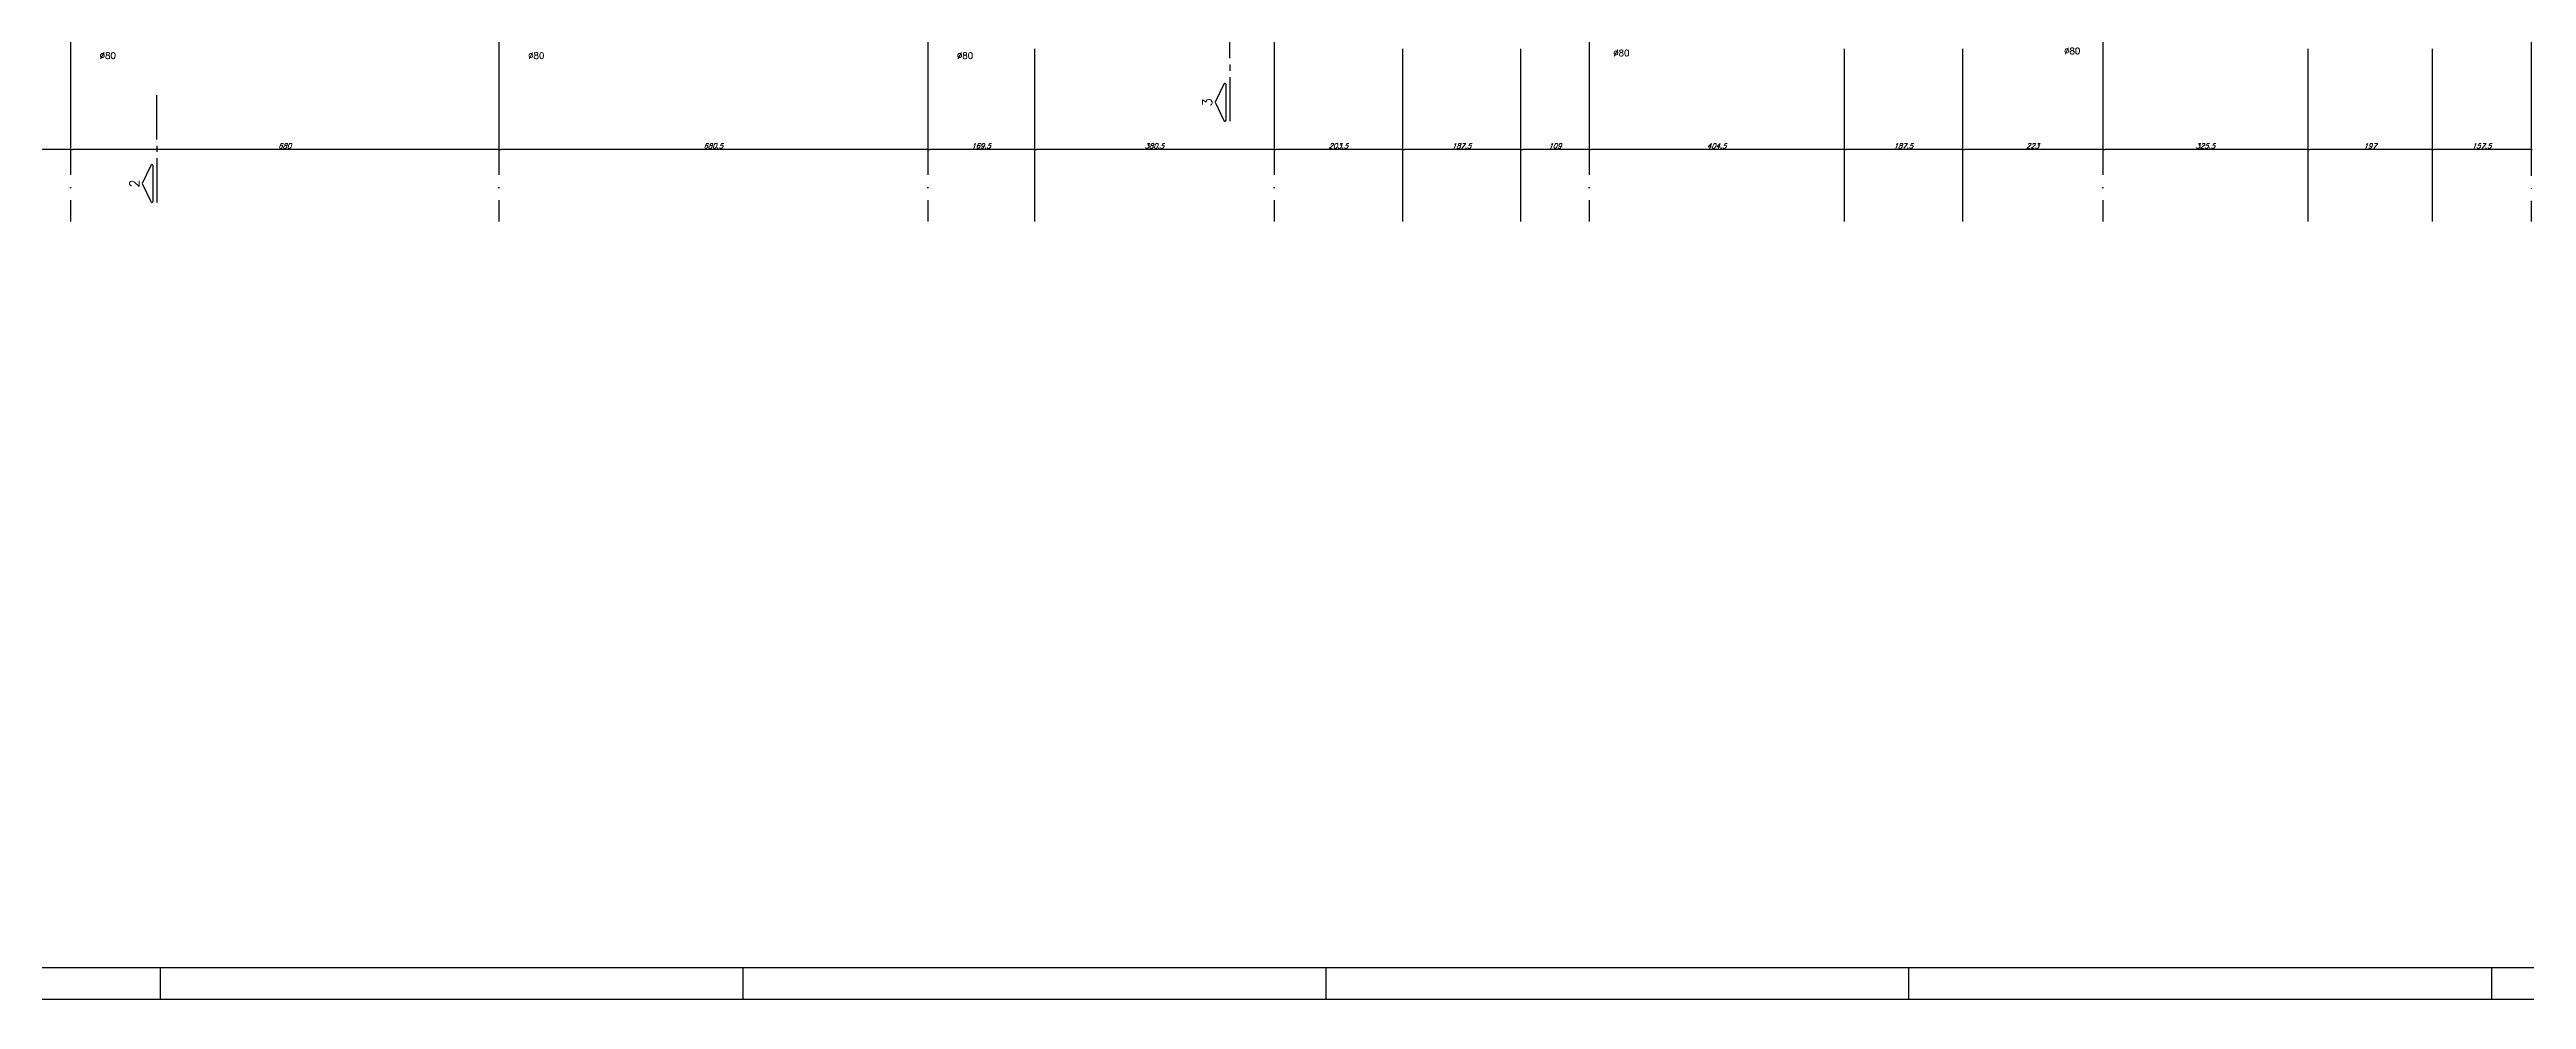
# Model space of a CAD drawing. Extents: x -4723 to 4922, y -2048 to 2452.
# Drawn here: x -2653 to 1278, y -2048 to -541 of the extents above; entities that cross this region are included whole.
import ezdxf
from ezdxf.enums import TextEntityAlignment as Align

# ---------------------------------------------------------------- set-up
doc = ezdxf.new("R2010")
doc.units = 0
doc.header["$LTSCALE"] = 50
doc.header["$MEASUREMENT"] = 0
doc.linetypes.add('EIXO', pattern=[6.8, 6, -0.4, 0, -0.4])
doc.layers.get('0').update_dxf_attribs({"linetype": 'CONTINUOUS'})
doc.layers.get('DEFPOINTS').update_dxf_attribs({"linetype": 'CONTINUOUS'})
for name, color, linetype in [('F-CORTE-INDICAÇÃO', 4, 'CONTINUOUS'), ('F-COTAS', 106, 'CONTINUOUS'), ('F-EIXO', 12, 'EIXO'), ('F-MARGEM', 1, 'CONTINUOUS'), ('F-PILARES-DIM', 172, 'CONTINUOUS'), ('F-TEXTO', 6, 'CONTINUOUS')]:
    doc.layers.add(name, color=color, linetype=linetype)
doc.styles.add('CP-TEXT-INCL', font='simplex.shx', dxfattribs={"oblique": 20})
doc.styles.add('MCP', font='simplex.shx')
doc.styles.add('ROMANS', font='simplex.shx')
doc.dimstyles.new('CP-COTAS-50', dxfattribs={"dimscale": 0.64, "dimtxt": 12.5, "dimasz": 5, "dimexe": 5, "dimexo": 5, "dimgap": 2.5, "dimtad": 1, "dimdec": 1, "dimdsep": 46, "dimtxsty": 'CP-TEXT-INCL', "dimblk1": 'DOT', "dimblk2": 'DOT', "dimsah": 1, "dimcen": 9, "dimclrd": 256, "dimclre": 256, "dimclrt": 256, "dimadec": 0, "dimazin": 0, "dimtfac": 1, "dimtdec": 1, "dimtmove": 2, "dimatfit": 3, "dimldrblk": 'DOT', "dimfxl": 0, "dimtolj": 1, "dimarcsym": 0})

# ---------------------------------------------------------------- blocks, each defined once
blk = doc.blocks.new('*U13')
at = {"layer": 'F-CORTE-INDICAÇÃO'}
for p, q in [((-100, 0), (-170, 0)), ((-80, 0), (-90, 0)), ((-70, 0), (0, 0))]:
    blk.add_line(p, q, dxfattribs=at)
blk.add_lwpolyline([(-112, 6, 0.802585), (-111.2, 9.8), (-140, 23.3), (-168.8, 9.8, 0.802585), (-168, 6)], format="xyb", close=True, dxfattribs=at)
at = {"layer": 'F-CORTE-INDICAÇÃO', "style": 'ROMANS'}
blk.add_attdef('CORTE', text='', height=15, dxfattribs=at).set_placement((-140, 35.8), align=Align.MIDDLE_CENTER)
at = {"layer": 'F-CORTE-INDICAÇÃO', "color": 2, "style": 'ROMANS'}
blk.add_attdef('FOLHA', text='', height=12, dxfattribs=at).set_placement((-140, -10), align=Align.MIDDLE_CENTER)
blk = doc.blocks.new('A0-4L_900')
at = {"layer": 'F-MARGEM', "color": 2}
for p, q in [((44.9, 1), (44.9, 0)), ((63.4, 1), (63.4, 0)), ((81.9, 1), (81.9, 0)), ((100.4, 1), (100.4, 0)), ((118.9, 1), (118.9, 0))]:
    blk.add_line(p, q, dxfattribs=at)
blk.add_lwpolyline([(0, 0), (0, 90), (192.9, 90), (192.9, 0)], close=True, dxfattribs=at)
at = {"layer": 'F-MARGEM', "color": 7}
blk.add_lwpolyline([(2.5, 89), (191.9, 89), (191.9, 1), (2.5, 1)], close=True, dxfattribs=at)
blk = doc.blocks.new('*U58')
at = {"layer": 'F-EIXO'}
blk.add_line((0, 0), (0, -2755), dxfattribs=at)
at = {"layer": 'F-EIXO', "color": 2, "linetype": 'Continuous'}
blk.add_circle((0, 28.2072), 28.2072, dxfattribs=at)
at = {"layer": 'F-TEXTO', "style": 'ROMANS'}
blk.add_attdef('EIXO', text='', height=17.5, rotation=360, dxfattribs=at).set_placement((0, 28.2072), align=Align.MIDDLE_CENTER)
blk = doc.blocks.new('*U60')
at = {"layer": 'F-EIXO'}
blk.add_line((0, 0), (0, -2755), dxfattribs=at)
at = {"layer": 'F-EIXO', "color": 2, "linetype": 'Continuous'}
blk.add_circle((0, 28.2072), 28.2072, dxfattribs=at)
at = {"layer": 'F-TEXTO', "style": 'ROMANS'}
blk.add_attdef('EIXO', text='', height=17.5, rotation=360, dxfattribs=at).set_placement((0, 28.2072), align=Align.MIDDLE_CENTER)
blk = doc.blocks.new('*U57')
at = {"layer": 'F-EIXO'}
blk.add_line((0, 0), (0, -2655), dxfattribs=at)
at = {"layer": 'F-EIXO', "color": 2, "linetype": 'Continuous'}
blk.add_circle((0, 28.2), 28.2, dxfattribs=at)
at = {"layer": 'F-TEXTO', "style": 'ROMANS'}
blk.add_attdef('EIXO', text='', height=17.5, rotation=360, dxfattribs=at).set_placement((0, 28.2), align=Align.MIDDLE_CENTER)
blk = doc.blocks.new('*U29')
at = {"layer": 'F-EIXO'}
blk.add_line((0, 0), (0, -2655), dxfattribs=at)
at = {"layer": 'F-EIXO', "color": 2, "linetype": 'Continuous'}
blk.add_circle((0, 28.2), 28.2, dxfattribs=at)
at = {"layer": 'F-TEXTO', "style": 'ROMANS'}
blk.add_attdef('EIXO', text='', height=17.5, rotation=360, dxfattribs=at).set_placement((0, 28.2), align=Align.MIDDLE_CENTER)
blk = doc.blocks.new('*U30')
at = {"layer": 'F-EIXO'}
blk.add_line((0, 0), (0, -2755), dxfattribs=at)
at = {"layer": 'F-EIXO', "color": 2, "linetype": 'Continuous'}
blk.add_circle((0, 28.2072), 28.2072, dxfattribs=at)
at = {"layer": 'F-TEXTO', "style": 'ROMANS'}
blk.add_attdef('EIXO', text='', height=17.5, rotation=360, dxfattribs=at).set_placement((0, 28.2072), align=Align.MIDDLE_CENTER)
blk = doc.blocks.new('*U31')
at = {"layer": 'F-EIXO'}
blk.add_line((0, 0), (0, -2655), dxfattribs=at)
at = {"layer": 'F-EIXO', "color": 2, "linetype": 'Continuous'}
blk.add_circle((0, 28.2), 28.2, dxfattribs=at)
at = {"layer": 'F-TEXTO', "style": 'ROMANS'}
blk.add_attdef('EIXO', text='', height=17.5, rotation=360, dxfattribs=at).set_placement((0, 28.2), align=Align.MIDDLE_CENTER)
blk = doc.blocks.new('*U32')
at = {"layer": 'F-EIXO'}
blk.add_line((0, 0), (0, -2655), dxfattribs=at)
at = {"layer": 'F-EIXO', "color": 2, "linetype": 'Continuous'}
blk.add_circle((0, 28.2), 28.2, dxfattribs=at)
at = {"layer": 'F-TEXTO', "style": 'ROMANS'}
blk.add_attdef('EIXO', text='', height=17.5, rotation=360, dxfattribs=at).set_placement((0, 28.2), align=Align.MIDDLE_CENTER)
blk = doc.blocks.new('*U33')
at = {"layer": 'F-EIXO'}
blk.add_line((0, 0), (0, -2755), dxfattribs=at)
at = {"layer": 'F-EIXO', "color": 2, "linetype": 'Continuous'}
blk.add_circle((0, 28.2072), 28.2072, dxfattribs=at)
at = {"layer": 'F-TEXTO', "style": 'ROMANS'}
blk.add_attdef('EIXO', text='', height=17.5, rotation=360, dxfattribs=at).set_placement((0, 28.2072), align=Align.MIDDLE_CENTER)
blk = doc.blocks.new('*U35')
at = {"layer": 'F-EIXO'}
blk.add_line((0, 0), (0, -2755), dxfattribs=at)
at = {"layer": 'F-EIXO', "color": 2, "linetype": 'Continuous'}
blk.add_circle((0, 28.2072), 28.2072, dxfattribs=at)
at = {"layer": 'F-TEXTO', "style": 'ROMANS'}
blk.add_attdef('EIXO', text='', height=17.5, rotation=360, dxfattribs=at).set_placement((0, 28.2072), align=Align.MIDDLE_CENTER)
blk = doc.blocks.new('*U42')
at = {"layer": 'F-EIXO'}
blk.add_line((0, 0), (0, -2655), dxfattribs=at)
at = {"layer": 'F-EIXO', "color": 2, "linetype": 'Continuous'}
blk.add_circle((0, 28.2), 28.2, dxfattribs=at)
at = {"layer": 'F-TEXTO', "style": 'ROMANS'}
blk.add_attdef('EIXO', text='', height=17.5, rotation=360, dxfattribs=at).set_placement((0, 28.2), align=Align.MIDDLE_CENTER)
blk = doc.blocks.new('*U44')
at = {"layer": 'F-EIXO'}
blk.add_line((0, 0), (0, -2655), dxfattribs=at)
at = {"layer": 'F-EIXO', "color": 2, "linetype": 'Continuous'}
blk.add_circle((0, 28.2), 28.2, dxfattribs=at)
at = {"layer": 'F-TEXTO', "style": 'ROMANS'}
blk.add_attdef('EIXO', text='', height=17.5, rotation=360, dxfattribs=at).set_placement((0, 28.2), align=Align.MIDDLE_CENTER)
blk = doc.blocks.new('*U37')
at = {"layer": 'F-EIXO'}
blk.add_line((0, 0), (0, -2655), dxfattribs=at)
at = {"layer": 'F-EIXO', "color": 2, "linetype": 'Continuous'}
blk.add_circle((0, 28.2), 28.2, dxfattribs=at)
at = {"layer": 'F-TEXTO', "style": 'ROMANS'}
blk.add_attdef('EIXO', text='', height=17.5, rotation=360, dxfattribs=at).set_placement((0, 28.2), align=Align.MIDDLE_CENTER)
blk = doc.blocks.new('*U45')
at = {"layer": 'F-EIXO'}
blk.add_line((0, 0), (0, -2753.4852), dxfattribs=at)
at = {"layer": 'F-EIXO', "color": 2, "linetype": 'Continuous'}
blk.add_circle((0, 28.2072), 28.2072, dxfattribs=at)
at = {"layer": 'F-TEXTO', "style": 'ROMANS'}
blk.add_attdef('EIXO', text='', height=17.5, rotation=360, dxfattribs=at).set_placement((0, 28.2072), align=Align.MIDDLE_CENTER)
blk = doc.blocks.new('*U46')
at = {"layer": 'F-EIXO'}
blk.add_line((0, 0), (0, -2755), dxfattribs=at)
at = {"layer": 'F-EIXO', "color": 2, "linetype": 'Continuous'}
blk.add_circle((0, 28.2072), 28.2072, dxfattribs=at)
at = {"layer": 'F-TEXTO', "style": 'ROMANS'}
blk.add_attdef('EIXO', text='', height=17.5, rotation=360, dxfattribs=at).set_placement((0, 28.2072), align=Align.MIDDLE_CENTER)
blk = doc.blocks.new('_DOT')
at = {"color": 0, "linetype": 'ByBlock'}
blk.add_line((-0.5, 0), (-1, 0), dxfattribs=at)
at = {"color": 0, "linetype": 'ByBlock', "const_width": 0.5}
blk.add_lwpolyline([(-0.25, 0, 1), (0.25, 0, 1)], format="xyb", close=True, dxfattribs=at)
blk = doc.blocks.new('*D126')
at = {"layer": 'DEFPOINTS', "color": 0, "linetype": 'Continuous', "transparency": 16777216}
for p in [(1128, -699.1), (1128, -699.1), (1285.5, -699.1)]:
    blk.add_point(p, dxfattribs=at)
at = {"layer": 'F-COTAS', "linetype": 'Continuous', "lineweight": -2, "transparency": 16777216}
blk.add_line((1282.3, -699.1), (1131.2, -699.1), dxfattribs=at)
at = {"layer": 'F-COTAS', "linetype": 'Continuous', "lineweight": -2, "transparency": 16777216, "xscale": 3.2, "yscale": 3.2, "zscale": 3.2, "rotation": 180}
blk.add_blockref('_DOT', (1128, -699.1), dxfattribs=at)
at = {"layer": 'F-COTAS', "linetype": 'Continuous', "lineweight": -2, "transparency": 16777216, "xscale": 3.2, "yscale": 3.2, "zscale": 3.2}
blk.add_blockref('_DOT', (1285.5, -699.1), dxfattribs=at)
at = {"layer": 'F-COTAS', "linetype": 'Continuous', "transparency": 16777216, "insert": (1206.7, -693.5), "char_height": 8, "attachment_point": 5, "style": 'CP-TEXT-INCL'}
blk.add_mtext('\\A1;157.5', dxfattribs=at)
blk = doc.blocks.new('*D127')
at = {"layer": 'DEFPOINTS', "color": 0, "linetype": 'Continuous', "transparency": 16777216}
for p in [(931, -699.1), (931, -699.1), (1128, -699.1)]:
    blk.add_point(p, dxfattribs=at)
at = {"layer": 'F-COTAS', "linetype": 'Continuous', "lineweight": -2, "transparency": 16777216}
blk.add_line((1124.8, -699.1), (934.2, -699.1), dxfattribs=at)
at = {"layer": 'F-COTAS', "linetype": 'Continuous', "lineweight": -2, "transparency": 16777216, "xscale": 3.2, "yscale": 3.2, "zscale": 3.2, "rotation": 180}
blk.add_blockref('_DOT', (931, -699.1), dxfattribs=at)
at = {"layer": 'F-COTAS', "linetype": 'Continuous', "lineweight": -2, "transparency": 16777216, "xscale": 3.2, "yscale": 3.2, "zscale": 3.2}
blk.add_blockref('_DOT', (1128, -699.1), dxfattribs=at)
at = {"layer": 'F-COTAS', "linetype": 'Continuous', "transparency": 16777216, "insert": (1029.5, -693.5), "char_height": 8, "attachment_point": 5, "style": 'CP-TEXT-INCL'}
blk.add_mtext('\\A1;197', dxfattribs=at)
blk = doc.blocks.new('*D128')
at = {"layer": 'DEFPOINTS', "color": 0, "linetype": 'Continuous', "transparency": 16777216}
for p in [(605.5, -699.1), (605.5, -699.1), (931, -699.1)]:
    blk.add_point(p, dxfattribs=at)
at = {"layer": 'F-COTAS', "linetype": 'Continuous', "lineweight": -2, "transparency": 16777216}
blk.add_line((927.8, -699.1), (608.7, -699.1), dxfattribs=at)
at = {"layer": 'F-COTAS', "linetype": 'Continuous', "lineweight": -2, "transparency": 16777216, "xscale": 3.2, "yscale": 3.2, "zscale": 3.2, "rotation": 180}
blk.add_blockref('_DOT', (605.5, -699.1), dxfattribs=at)
at = {"layer": 'F-COTAS', "linetype": 'Continuous', "lineweight": -2, "transparency": 16777216, "xscale": 3.2, "yscale": 3.2, "zscale": 3.2}
blk.add_blockref('_DOT', (931, -699.1), dxfattribs=at)
at = {"layer": 'F-COTAS', "linetype": 'Continuous', "transparency": 16777216, "insert": (768.2, -693.5), "char_height": 8, "attachment_point": 5, "style": 'CP-TEXT-INCL'}
blk.add_mtext('\\A1;325.5', dxfattribs=at)
blk = doc.blocks.new('*D129')
at = {"layer": 'DEFPOINTS', "color": 0, "linetype": 'Continuous', "transparency": 16777216}
for p in [(382.5, -699.1), (382.5, -699.1), (605.5, -699.1)]:
    blk.add_point(p, dxfattribs=at)
at = {"layer": 'F-COTAS', "linetype": 'Continuous', "lineweight": -2, "transparency": 16777216}
blk.add_line((602.3, -699.1), (385.7, -699.1), dxfattribs=at)
at = {"layer": 'F-COTAS', "linetype": 'Continuous', "lineweight": -2, "transparency": 16777216, "xscale": 3.2, "yscale": 3.2, "zscale": 3.2, "rotation": 180}
blk.add_blockref('_DOT', (382.5, -699.1), dxfattribs=at)
at = {"layer": 'F-COTAS', "linetype": 'Continuous', "lineweight": -2, "transparency": 16777216, "xscale": 3.2, "yscale": 3.2, "zscale": 3.2}
blk.add_blockref('_DOT', (605.5, -699.1), dxfattribs=at)
at = {"layer": 'F-COTAS', "linetype": 'Continuous', "transparency": 16777216, "insert": (494, -693.5), "char_height": 8, "attachment_point": 5, "style": 'CP-TEXT-INCL'}
blk.add_mtext('\\A1;223', dxfattribs=at)
blk = doc.blocks.new('*D130')
at = {"layer": 'DEFPOINTS', "color": 0, "linetype": 'Continuous', "transparency": 16777216}
for p in [(195, -699.1), (195, -699.1), (382.5, -699.1)]:
    blk.add_point(p, dxfattribs=at)
at = {"layer": 'F-COTAS', "linetype": 'Continuous', "lineweight": -2, "transparency": 16777216}
blk.add_line((379.3, -699.1), (198.2, -699.1), dxfattribs=at)
at = {"layer": 'F-COTAS', "linetype": 'Continuous', "lineweight": -2, "transparency": 16777216, "xscale": 3.2, "yscale": 3.2, "zscale": 3.2, "rotation": 180}
blk.add_blockref('_DOT', (195, -699.1), dxfattribs=at)
at = {"layer": 'F-COTAS', "linetype": 'Continuous', "lineweight": -2, "transparency": 16777216, "xscale": 3.2, "yscale": 3.2, "zscale": 3.2}
blk.add_blockref('_DOT', (382.5, -699.1), dxfattribs=at)
at = {"layer": 'F-COTAS', "linetype": 'Continuous', "transparency": 16777216, "insert": (288.7, -693.5), "char_height": 8, "attachment_point": 5, "style": 'CP-TEXT-INCL'}
blk.add_mtext('\\A1;187.5', dxfattribs=at)
blk = doc.blocks.new('*D61')
at = {"layer": 'DEFPOINTS', "color": 0, "linetype": 'Continuous', "transparency": 16777216}
for p in [(-209.5, -699.1), (-209.5, -699.1), (195, -699.1)]:
    blk.add_point(p, dxfattribs=at)
at = {"layer": 'F-COTAS', "linetype": 'Continuous', "lineweight": -2, "transparency": 16777216}
blk.add_line((191.8, -699.1), (-206.3, -699.1), dxfattribs=at)
at = {"layer": 'F-COTAS', "linetype": 'Continuous', "lineweight": -2, "transparency": 16777216, "xscale": 3.2, "yscale": 3.2, "zscale": 3.2, "rotation": 180}
blk.add_blockref('_DOT', (-209.5, -699.1), dxfattribs=at)
at = {"layer": 'F-COTAS', "linetype": 'Continuous', "lineweight": -2, "transparency": 16777216, "xscale": 3.2, "yscale": 3.2, "zscale": 3.2}
blk.add_blockref('_DOT', (195, -699.1), dxfattribs=at)
at = {"layer": 'F-COTAS', "linetype": 'Continuous', "transparency": 16777216, "insert": (-7.3, -693.5), "char_height": 8, "attachment_point": 5, "style": 'CP-TEXT-INCL'}
blk.add_mtext('\\A1;404.5', dxfattribs=at)
blk = doc.blocks.new('*D62')
at = {"layer": 'DEFPOINTS', "color": 0, "linetype": 'Continuous', "transparency": 16777216}
for p in [(-318.5, -699.1), (-318.5, -699.1), (-209.5, -699.1)]:
    blk.add_point(p, dxfattribs=at)
at = {"layer": 'F-COTAS', "linetype": 'Continuous', "lineweight": -2, "transparency": 16777216}
blk.add_line((-212.7, -699.1), (-315.3, -699.1), dxfattribs=at)
at = {"layer": 'F-COTAS', "linetype": 'Continuous', "lineweight": -2, "transparency": 16777216, "xscale": 3.2, "yscale": 3.2, "zscale": 3.2, "rotation": 180}
blk.add_blockref('_DOT', (-318.5, -699.1), dxfattribs=at)
at = {"layer": 'F-COTAS', "linetype": 'Continuous', "lineweight": -2, "transparency": 16777216, "xscale": 3.2, "yscale": 3.2, "zscale": 3.2}
blk.add_blockref('_DOT', (-209.5, -699.1), dxfattribs=at)
at = {"layer": 'F-COTAS', "linetype": 'Continuous', "transparency": 16777216, "insert": (-264, -693.5), "char_height": 8, "attachment_point": 5, "style": 'CP-TEXT-INCL'}
blk.add_mtext('\\A1;109', dxfattribs=at)
blk = doc.blocks.new('*D63')
at = {"layer": 'DEFPOINTS', "color": 0, "linetype": 'Continuous', "transparency": 16777216}
for p in [(-506, -699.1), (-506, -699.1), (-318.5, -699.1)]:
    blk.add_point(p, dxfattribs=at)
at = {"layer": 'F-COTAS', "linetype": 'Continuous', "lineweight": -2, "transparency": 16777216}
blk.add_line((-321.7, -699.1), (-502.8, -699.1), dxfattribs=at)
at = {"layer": 'F-COTAS', "linetype": 'Continuous', "lineweight": -2, "transparency": 16777216, "xscale": 3.2, "yscale": 3.2, "zscale": 3.2, "rotation": 180}
blk.add_blockref('_DOT', (-506, -699.1), dxfattribs=at)
at = {"layer": 'F-COTAS', "linetype": 'Continuous', "lineweight": -2, "transparency": 16777216, "xscale": 3.2, "yscale": 3.2, "zscale": 3.2}
blk.add_blockref('_DOT', (-318.5, -699.1), dxfattribs=at)
at = {"layer": 'F-COTAS', "linetype": 'Continuous', "transparency": 16777216, "insert": (-412.3, -693.5), "char_height": 8, "attachment_point": 5, "style": 'CP-TEXT-INCL'}
blk.add_mtext('\\A1;187.5', dxfattribs=at)
blk = doc.blocks.new('*D64')
at = {"layer": 'DEFPOINTS', "color": 0, "linetype": 'Continuous', "transparency": 16777216}
for p in [(-709.5, -699.1), (-709.5, -699.1), (-506, -699.1)]:
    blk.add_point(p, dxfattribs=at)
at = {"layer": 'F-COTAS', "linetype": 'Continuous', "lineweight": -2, "transparency": 16777216}
blk.add_line((-509.2, -699.1), (-706.3, -699.1), dxfattribs=at)
at = {"layer": 'F-COTAS', "linetype": 'Continuous', "lineweight": -2, "transparency": 16777216, "xscale": 3.2, "yscale": 3.2, "zscale": 3.2, "rotation": 180}
blk.add_blockref('_DOT', (-709.5, -699.1), dxfattribs=at)
at = {"layer": 'F-COTAS', "linetype": 'Continuous', "lineweight": -2, "transparency": 16777216, "xscale": 3.2, "yscale": 3.2, "zscale": 3.2}
blk.add_blockref('_DOT', (-506, -699.1), dxfattribs=at)
at = {"layer": 'F-COTAS', "linetype": 'Continuous', "transparency": 16777216, "insert": (-607.8, -693.5), "char_height": 8, "attachment_point": 5, "style": 'CP-TEXT-INCL'}
blk.add_mtext('\\A1;203.5', dxfattribs=at)
blk = doc.blocks.new('*D65')
at = {"layer": 'DEFPOINTS', "color": 0, "linetype": 'Continuous', "transparency": 16777216}
for p in [(-1090, -699.1), (-1090, -699.1), (-709.5, -699.1)]:
    blk.add_point(p, dxfattribs=at)
at = {"layer": 'F-COTAS', "linetype": 'Continuous', "lineweight": -2, "transparency": 16777216}
blk.add_line((-712.7, -699.1), (-1086.8, -699.1), dxfattribs=at)
at = {"layer": 'F-COTAS', "linetype": 'Continuous', "lineweight": -2, "transparency": 16777216, "xscale": 3.2, "yscale": 3.2, "zscale": 3.2, "rotation": 180}
blk.add_blockref('_DOT', (-1090, -699.1), dxfattribs=at)
at = {"layer": 'F-COTAS', "linetype": 'Continuous', "lineweight": -2, "transparency": 16777216, "xscale": 3.2, "yscale": 3.2, "zscale": 3.2}
blk.add_blockref('_DOT', (-709.5, -699.1), dxfattribs=at)
at = {"layer": 'F-COTAS', "linetype": 'Continuous', "transparency": 16777216, "insert": (-899.8, -693.5), "char_height": 8, "attachment_point": 5, "style": 'CP-TEXT-INCL'}
blk.add_mtext('\\A1;380.5', dxfattribs=at)
blk = doc.blocks.new('*D66')
at = {"layer": 'DEFPOINTS', "color": 0, "linetype": 'Continuous', "transparency": 16777216}
for p in [(-1259.5, -699.1), (-1259.5, -699.1), (-1090, -699.1)]:
    blk.add_point(p, dxfattribs=at)
at = {"layer": 'F-COTAS', "linetype": 'Continuous', "lineweight": -2, "transparency": 16777216}
blk.add_line((-1093.2, -699.1), (-1256.3, -699.1), dxfattribs=at)
at = {"layer": 'F-COTAS', "linetype": 'Continuous', "lineweight": -2, "transparency": 16777216, "xscale": 3.2, "yscale": 3.2, "zscale": 3.2, "rotation": 180}
blk.add_blockref('_DOT', (-1259.5, -699.1), dxfattribs=at)
at = {"layer": 'F-COTAS', "linetype": 'Continuous', "lineweight": -2, "transparency": 16777216, "xscale": 3.2, "yscale": 3.2, "zscale": 3.2}
blk.add_blockref('_DOT', (-1090, -699.1), dxfattribs=at)
at = {"layer": 'F-COTAS', "linetype": 'Continuous', "transparency": 16777216, "insert": (-1174.8, -693.5), "char_height": 8, "attachment_point": 5, "style": 'CP-TEXT-INCL'}
blk.add_mtext('\\A1;169.5', dxfattribs=at)
blk = doc.blocks.new('*D67')
at = {"layer": 'DEFPOINTS', "color": 0, "linetype": 'Continuous', "transparency": 16777216}
for p in [(-1940, -699.1), (-1940, -699.1), (-1259.5, -699.1)]:
    blk.add_point(p, dxfattribs=at)
at = {"layer": 'F-COTAS', "linetype": 'Continuous', "lineweight": -2, "transparency": 16777216}
blk.add_line((-1262.7, -699.1), (-1936.8, -699.1), dxfattribs=at)
at = {"layer": 'F-COTAS', "linetype": 'Continuous', "lineweight": -2, "transparency": 16777216, "xscale": 3.2, "yscale": 3.2, "zscale": 3.2, "rotation": 180}
blk.add_blockref('_DOT', (-1940, -699.1), dxfattribs=at)
at = {"layer": 'F-COTAS', "linetype": 'Continuous', "lineweight": -2, "transparency": 16777216, "xscale": 3.2, "yscale": 3.2, "zscale": 3.2}
blk.add_blockref('_DOT', (-1259.5, -699.1), dxfattribs=at)
at = {"layer": 'F-COTAS', "linetype": 'Continuous', "transparency": 16777216, "insert": (-1599.8, -693.5), "char_height": 8, "attachment_point": 5, "style": 'CP-TEXT-INCL'}
blk.add_mtext('\\A1;680.5', dxfattribs=at)
blk = doc.blocks.new('*D68')
at = {"layer": 'DEFPOINTS', "color": 0, "linetype": 'Continuous', "transparency": 16777216}
for p in [(-2620, -699.1), (-2620, -699.1), (-1940, -699.1)]:
    blk.add_point(p, dxfattribs=at)
at = {"layer": 'F-COTAS', "linetype": 'Continuous', "lineweight": -2, "transparency": 16777216}
blk.add_line((-1943.2, -699.1), (-2616.8, -699.1), dxfattribs=at)
at = {"layer": 'F-COTAS', "linetype": 'Continuous', "lineweight": -2, "transparency": 16777216, "xscale": 3.2, "yscale": 3.2, "zscale": 3.2, "rotation": 180}
blk.add_blockref('_DOT', (-2620, -699.1), dxfattribs=at)
at = {"layer": 'F-COTAS', "linetype": 'Continuous', "lineweight": -2, "transparency": 16777216, "xscale": 3.2, "yscale": 3.2, "zscale": 3.2}
blk.add_blockref('_DOT', (-1940, -699.1), dxfattribs=at)
at = {"layer": 'F-COTAS', "linetype": 'Continuous', "transparency": 16777216, "insert": (-2280, -693.5), "char_height": 8, "attachment_point": 5, "style": 'CP-TEXT-INCL'}
blk.add_mtext('\\A1;680', dxfattribs=at)
blk = doc.blocks.new('*D69')
at = {"layer": 'DEFPOINTS', "color": 0, "linetype": 'Continuous', "transparency": 16777216}
for p in [(-3300, -699.1), (-3300, -699.1), (-2620, -699.1)]:
    blk.add_point(p, dxfattribs=at)
at = {"layer": 'F-COTAS', "linetype": 'Continuous', "lineweight": -2, "transparency": 16777216}
blk.add_line((-2623.2, -699.1), (-3296.8, -699.1), dxfattribs=at)
at = {"layer": 'F-COTAS', "linetype": 'Continuous', "lineweight": -2, "transparency": 16777216, "xscale": 3.2, "yscale": 3.2, "zscale": 3.2, "rotation": 180}
blk.add_blockref('_DOT', (-3300, -699.1), dxfattribs=at)
at = {"layer": 'F-COTAS', "linetype": 'Continuous', "lineweight": -2, "transparency": 16777216, "xscale": 3.2, "yscale": 3.2, "zscale": 3.2}
blk.add_blockref('_DOT', (-2620, -699.1), dxfattribs=at)
at = {"layer": 'F-COTAS', "linetype": 'Continuous', "transparency": 16777216, "insert": (-2960, -693.5), "char_height": 8, "attachment_point": 5, "style": 'CP-TEXT-INCL'}
blk.add_mtext('\\A1;680', dxfattribs=at)

msp = doc.modelspace()

# ---------------------------------------------------------------- block references
at = {"layer": 'F-CORTE-INDICAÇÃO', "linetype": 'Continuous'}
ref = msp.add_blockref('*U13', (-779.9647, -484.41482), dxfattribs=dict(at, rotation=90))
ref.add_attrib('CORTE', '3', dxfattribs={"height": 15, "rotation": 90, "style": 'ROMANS'}).set_placement((-815.72807, -624.41482), align=Align.MIDDLE_CENTER)
ref = msp.add_blockref('*U13', (-2482.9913, -613.2369), dxfattribs=dict(at, rotation=90))
ref.add_attrib('CORTE', '2', dxfattribs={"height": 15, "rotation": 90, "style": 'ROMANS'}).set_placement((-2518.75467, -753.2369), align=Align.MIDDLE_CENTER)
at = {"layer": 'F-EIXO', "linetype": 'Continuous'}
for name, p, values in [('*U35', (-2620, 1941.3568), {'EIXO': '2'}), ('*U60', (-1940, 1941.3568), {'EIXO': '2a'}), ('*U46', (-1259.5, 1941.3568), {'EIXO': '3'}), ('*U58', (-709.5, 1941.3568), {'EIXO': 'Y1'}), ('*U33', (-209.5, 1941.3568), {'EIXO': '4'}), ('*U30', (605.5, 1941.3568), {'EIXO': '5'}), ('*U45', (1285.5, 1939.842), {'EIXO': '6'}), ('*U37', (-1090, 1841.3568), {'EIXO': 'T1'}), ('*U29', (-506, 1841.3568), {'EIXO': "T2'"}), ('*U32', (-318.5, 1841.3568), {'EIXO': 'T2'}), ('*U57', (195, 1841.3568), {'EIXO': "T3'"}), ('*U31', (382.5, 1841.3568), {'EIXO': 'T3'}), ('*U42', (931, 1841.3568), {'EIXO': "T4'"}), ('*U44', (1128, 1841.3568), {'EIXO': 'T4'})]:
    msp.add_blockref(name, p, dxfattribs=at).add_auto_attribs(values)
at = {"layer": 'F-MARGEM', "linetype": 'Continuous', "xscale": 50, "yscale": 50, "zscale": 50}
msp.add_blockref('A0-4L_900', (-4722.80491, -2048.15543), dxfattribs=at)

# ---------------------------------------------------------------- texts
at = {"layer": 'F-PILARES-DIM', "linetype": 'Continuous', "style": 'MCP'}
for p in [(-2573.75, -555.125), (-1893.75, -555.125), (-1213.25, -555.125), (-171.58744, -551.15619), (543.96755, -547.82225)]:
    msp.add_text('%%c80', height=10, dxfattribs=at).set_placement(p)

# ---------------------------------------------------------------- dimensions: what is measured, and where the dimension line sits
at = {"layer": 'F-COTAS', "linetype": 'Continuous'}
for base, p1, p2, picture, middle in [((-3300, -699.08566), (-2620, -699.08566), (-3300, -699.08566), '*D69', (-2960, -693.48566)), ((-2620, -699.08566), (-1940, -699.08566), (-2620, -699.08566), '*D68', (-2280, -693.48566)), ((-1940, -699.08566), (-1259.5, -699.08566), (-1940, -699.08566), '*D67', (-1599.75, -693.48566)), ((-1259.5, -699.08566), (-1090, -699.08566), (-1259.5, -699.08566), '*D66', (-1174.75, -693.48566)), ((-1090, -699.08566), (-709.5, -699.08566), (-1090, -699.08566), '*D65', (-899.75, -693.48566)), ((-709.5, -699.08566), (-506, -699.08566), (-709.5, -699.08566), '*D64', (-607.75, -693.48566)), ((-506, -699.08566), (-318.5, -699.08566), (-506, -699.08566), '*D63', (-412.25, -693.48566)), ((-318.5, -699.08566), (-209.5, -699.08566), (-318.5, -699.08566), '*D62', (-264, -693.48566)), ((-209.5, -699.08566), (195, -699.08566), (-209.5, -699.08566), '*D61', (-7.25, -693.48566)), ((195, -699.08566), (382.5, -699.08566), (195, -699.08566), '*D130', (288.75, -693.48566)), ((382.5, -699.08566), (605.5, -699.08566), (382.5, -699.08566), '*D129', (494, -693.48566)), ((605.5, -699.08566), (931, -699.08566), (605.5, -699.08566), '*D128', (768.25, -693.48566)), ((931, -699.08566), (1128, -699.08566), (931, -699.08566), '*D127', (1029.5, -693.48566)), ((1128, -699.08566), (1285.5, -699.08566), (1128, -699.08566), '*D126', (1206.75, -693.48566))]:
    dim = msp.add_linear_dim(base=base, p1=p1, p2=p2, dimstyle='CP-COTAS-50', dxfattribs=at)
    dim.commit()
    dim.dimension.update_dxf_attribs({"geometry": picture, "text_midpoint": middle})

doc.saveas('drawing.dxf')
